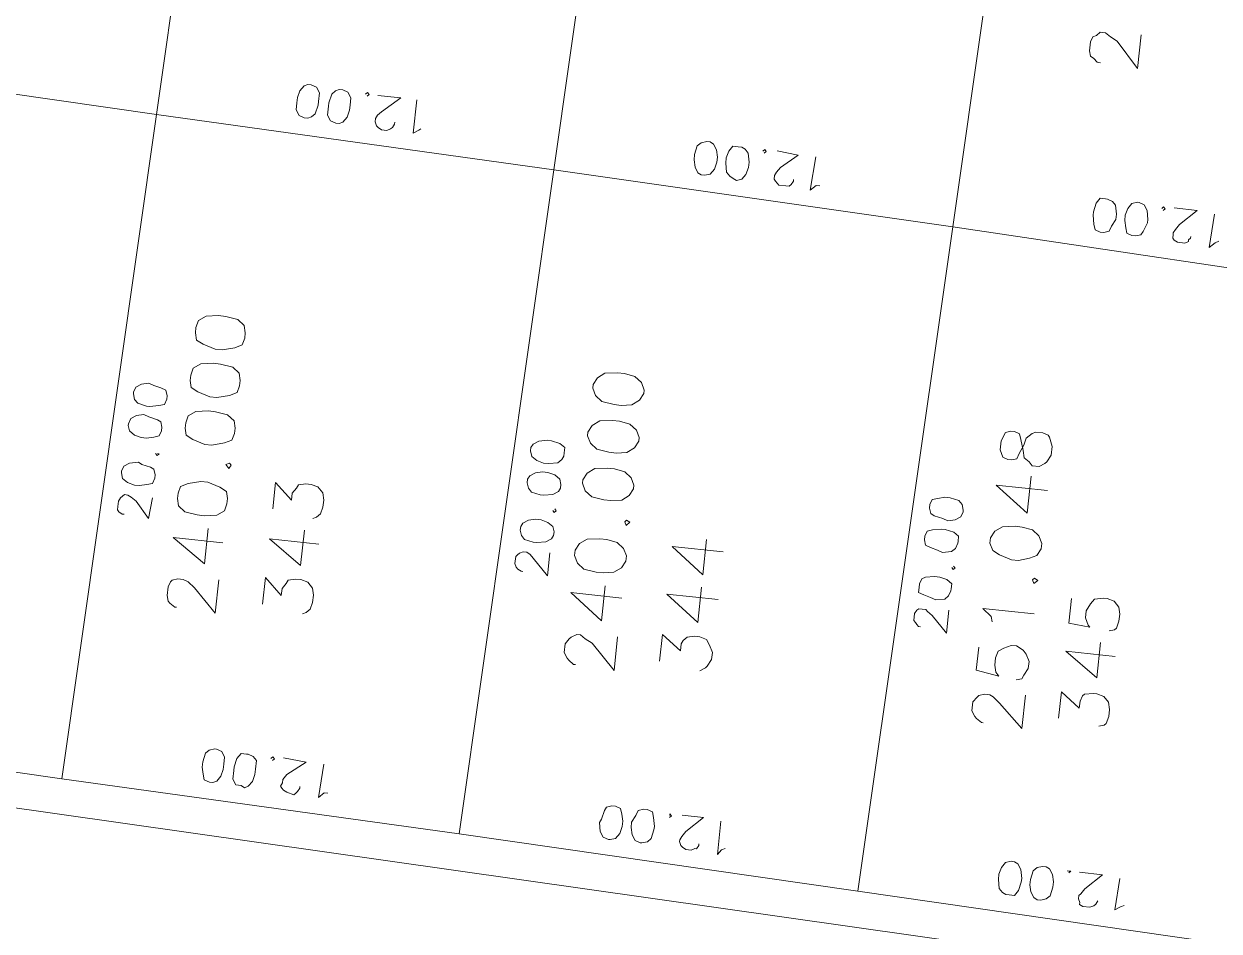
# Model space of a CAD drawing. Header units: metres. Extents: x -977055 to 805873, y -1033982 to 242021.
# Drawn here: x 2740.82 to 2776.64, y 879.1 to 906.28 of the extents above; entities that cross this region are included whole.
import ezdxf

# ---------------------------------------------------------------- set-up
doc = ezdxf.new("R2010")
doc.units = ezdxf.units.M
for name, color, linetype in [('PDF_acera', 7, 'Continuous'), ('PDF_areas por lote', 7, 'Continuous'), ('PDF_COTAS', 7, 'Continuous'), ('PDF_LOTES', 7, 'Continuous'), ('PDF_No. lotes', 7, 'Continuous')]:
    doc.layers.add(name, color=color, linetype=linetype)

# ---------------------------------------------------------------- blocks, each defined once
blk = doc.blocks.new('CALLE')
at = {"layer": 'PDF_acera', "lineweight": 9}
blk.add_lwpolyline([(-111.724704, -292.584096), (-109.184544, -217.903392), (-107.787456, -216.633312), (-76.755168, -217.691712), (-75.442752, -219.046464), (-77.89824, -291.102336), (-78.787296, -291.06)], dxfattribs=at)
at = {"layer": 'PDF_areas por lote', "lineweight": 9}
for points in [[(-105.543648, -266.251104), (-105.543648, -266.208768), (-105.458976, -266.08176), (-105.41664, -266.039424), (-105.289632, -265.997088), (-105.077952, -265.997088), (-104.950944, -266.039424), (-104.908608, -266.08176), (-104.866272, -266.208768), (-104.866272, -266.335776), (-104.908608, -266.462784), (-105.035616, -266.632128), (-105.585984, -267.182496), (-104.7816, -267.182496)], [(-103.892544, -267.182496), (-103.892544, -265.997088), (-104.442912, -266.801472), (-103.596192, -266.801472)], [(-105.882336, -275.861376), (-105.882336, -275.81904), (-105.797664, -275.692032), (-105.755328, -275.649696), (-105.62832, -275.565024), (-105.41664, -275.565024), (-105.289632, -275.649696), (-105.247296, -275.692032), (-105.162624, -275.81904), (-105.162624, -275.903712), (-105.247296, -276.03072), (-105.331968, -276.200064), (-105.924672, -276.792768), (-105.120288, -276.792768)], [(-104.188896, -276.792768), (-104.188896, -275.565024), (-104.7816, -276.369408), (-103.93488, -276.369408)], [(-106.221024, -285.683328), (-106.221024, -285.640992), (-106.136352, -285.513984), (-106.094016, -285.471648), (-105.967008, -285.386976), (-105.755328, -285.386976), (-105.62832, -285.471648), (-105.585984, -285.513984), (-105.543648, -285.640992), (-105.543648, -285.768), (-105.585984, -285.852672), (-105.712992, -286.022016), (-106.26336, -286.61472), (-105.458976, -286.61472)], [(-104.442912, -285.386976), (-104.99328, -285.386976), (-105.077952, -285.937344), (-104.99328, -285.852672), (-104.823936, -285.810336), (-104.654592, -285.810336), (-104.485248, -285.852672), (-104.400576, -285.97968), (-104.315904, -286.149024), (-104.315904, -286.276032), (-104.400576, -286.445376), (-104.485248, -286.530048), (-104.654592, -286.61472), (-104.823936, -286.61472), (-104.99328, -286.530048), (-105.077952, -286.487712), (-105.120288, -286.360704)], [(-103.807872, -285.640992), (-103.680864, -285.598656), (-103.51152, -285.386976), (-103.51152, -286.61472)], [(-100.548, -286.61472), (-100.548, -285.386976), (-101.140704, -286.19136), (-100.251648, -286.19136)], [(-90.260352, -286.784064), (-90.260352, -286.699392), (-90.17568, -286.61472), (-90.133344, -286.530048), (-90.006336, -286.487712), (-89.794656, -286.487712), (-89.667648, -286.530048), (-89.625312, -286.61472), (-89.54064, -286.699392), (-89.54064, -286.8264), (-89.625312, -286.953408), (-89.709984, -287.122752), (-90.302688, -287.67312), (-89.498304, -287.67312)]]:
    blk.add_lwpolyline(points, dxfattribs=at)
for points in [[(-102.961152, -265.997088), (-103.130496, -266.039424), (-103.257504, -266.208768), (-103.29984, -266.50512), (-103.29984, -266.674464), (-103.257504, -266.970816), (-103.130496, -267.14016), (-102.961152, -267.182496), (-102.834144, -267.182496), (-102.6648, -267.14016), (-102.580128, -266.970816), (-102.495456, -266.674464), (-102.495456, -266.50512), (-102.580128, -266.208768), (-102.6648, -266.039424), (-102.834144, -265.997088)], [(-101.267712, -265.997088), (-101.437056, -266.039424), (-101.521728, -266.208768), (-101.6064, -266.50512), (-101.6064, -266.674464), (-101.521728, -266.970816), (-101.437056, -267.14016), (-101.267712, -267.182496), (-101.140704, -267.182496), (-100.97136, -267.14016), (-100.844352, -266.970816), (-100.802016, -266.674464), (-100.802016, -266.50512), (-100.844352, -266.208768), (-100.97136, -266.039424), (-101.140704, -265.997088)], [(-100.12464, -265.997088), (-100.293984, -266.039424), (-100.378656, -266.208768), (-100.463328, -266.50512), (-100.463328, -266.674464), (-100.378656, -266.970816), (-100.293984, -267.14016), (-100.12464, -267.182496), (-99.997632, -267.182496), (-99.828288, -267.14016), (-99.70128, -266.970816), (-99.658944, -266.674464), (-99.658944, -266.50512), (-99.70128, -266.208768), (-99.828288, -266.039424), (-99.997632, -265.997088)], [(-98.981568, -265.997088), (-99.150912, -266.039424), (-99.235584, -266.208768), (-99.320256, -266.50512), (-99.320256, -266.674464), (-99.235584, -266.970816), (-99.150912, -267.14016), (-98.981568, -267.182496), (-98.85456, -267.182496), (-98.685216, -267.14016), (-98.558208, -266.970816), (-98.515872, -266.674464), (-98.515872, -266.50512), (-98.558208, -266.208768), (-98.685216, -266.039424), (-98.85456, -265.997088)], [(-102.02976, -267.055488), (-102.114432, -267.14016), (-102.02976, -267.182496), (-101.987424, -267.14016)], [(-103.29984, -275.565024), (-103.469184, -275.649696), (-103.596192, -275.81904), (-103.638528, -276.115392), (-103.638528, -276.284736), (-103.596192, -276.538752), (-103.469184, -276.708096), (-103.29984, -276.792768), (-103.172832, -276.792768), (-103.003488, -276.708096), (-102.87648, -276.538752), (-102.834144, -276.284736), (-102.834144, -276.115392), (-102.87648, -275.81904), (-103.003488, -275.649696), (-103.172832, -275.565024)], [(-101.564064, -275.565024), (-101.733408, -275.649696), (-101.860416, -275.81904), (-101.902752, -276.115392), (-101.902752, -276.284736), (-101.860416, -276.538752), (-101.733408, -276.708096), (-101.564064, -276.792768), (-101.479392, -276.792768), (-101.310048, -276.708096), (-101.18304, -276.538752), (-101.140704, -276.284736), (-101.140704, -276.115392), (-101.18304, -275.81904), (-101.310048, -275.649696), (-101.479392, -275.565024)], [(-100.420992, -275.565024), (-100.590336, -275.649696), (-100.717344, -275.81904), (-100.75968, -276.115392), (-100.75968, -276.284736), (-100.717344, -276.538752), (-100.590336, -276.708096), (-100.420992, -276.792768), (-100.33632, -276.792768), (-100.166976, -276.708096), (-100.039968, -276.538752), (-99.997632, -276.284736), (-99.997632, -276.115392), (-100.039968, -275.81904), (-100.166976, -275.649696), (-100.33632, -275.565024)], [(-99.27792, -275.565024), (-99.447264, -275.649696), (-99.574272, -275.81904), (-99.616608, -276.115392), (-99.616608, -276.284736), (-99.574272, -276.538752), (-99.447264, -276.708096), (-99.27792, -276.792768), (-99.193248, -276.792768), (-99.023904, -276.708096), (-98.896896, -276.538752), (-98.85456, -276.284736), (-98.85456, -276.115392), (-98.896896, -275.81904), (-99.023904, -275.649696), (-99.193248, -275.565024)], [(-102.368448, -276.66576), (-102.45312, -276.708096), (-102.368448, -276.792768), (-102.326112, -276.708096)], [(-101.945088, -285.386976), (-102.114432, -285.471648), (-102.199104, -285.640992), (-102.283776, -285.937344), (-102.283776, -286.106688), (-102.199104, -286.360704), (-102.114432, -286.530048), (-101.945088, -286.61472), (-101.81808, -286.61472), (-101.648736, -286.530048), (-101.521728, -286.360704), (-101.479392, -286.106688), (-101.479392, -285.937344), (-101.521728, -285.640992), (-101.648736, -285.471648), (-101.81808, -285.386976)], [(-99.70128, -285.386976), (-99.870624, -285.471648), (-99.91296, -285.598656), (-99.91296, -285.683328), (-99.870624, -285.810336), (-99.743616, -285.852672), (-99.531936, -285.937344), (-99.362592, -285.97968), (-99.235584, -286.106688), (-99.193248, -286.19136), (-99.193248, -286.360704), (-99.235584, -286.487712), (-99.27792, -286.530048), (-99.4896, -286.61472), (-99.70128, -286.61472), (-99.870624, -286.530048), (-99.91296, -286.487712), (-99.997632, -286.360704), (-99.997632, -286.19136), (-99.91296, -286.106688), (-99.828288, -285.97968), (-99.658944, -285.937344), (-99.404928, -285.852672), (-99.27792, -285.810336), (-99.235584, -285.683328), (-99.235584, -285.598656), (-99.27792, -285.471648), (-99.4896, -285.386976)], [(-102.707136, -286.487712), (-102.791808, -286.530048), (-102.707136, -286.61472), (-102.6648, -286.530048)]]:
    blk.add_lwpolyline(points, close=True, dxfattribs=at)
at = {"layer": 'PDF_COTAS', "lineweight": 9}
for points in [[(-103.003488, -265.404384), (-103.51152, -265.362048), (-103.130496, -265.02336), (-103.045824, -264.896352), (-103.003488, -264.81168), (-103.003488, -264.727008), (-103.045824, -264.684672), (-103.08816, -264.642336), (-103.172832, -264.6), (-103.29984, -264.6), (-103.384512, -264.6), (-103.426848, -264.642336), (-103.469184, -264.727008), (-103.469184, -264.769344), (-103.469184, -264.727008), (-103.426848, -264.642336), (-103.384512, -264.6), (-103.29984, -264.6), (-103.172832, -264.6), (-103.08816, -264.642336), (-103.045824, -264.684672), (-103.003488, -264.727008), (-103.003488, -264.81168), (-103.045824, -264.896352), (-103.130496, -265.02336), (-103.51152, -265.362048)], [(-102.495456, -264.6), (-102.622464, -264.642336), (-102.707136, -264.769344), (-102.749472, -264.938688), (-102.749472, -265.065696), (-102.707136, -265.23504), (-102.6648, -265.362048), (-102.537792, -265.404384), (-102.45312, -265.404384), (-102.326112, -265.362048), (-102.283776, -265.277376), (-102.24144, -265.065696), (-102.199104, -264.981024), (-102.24144, -264.769344), (-102.326112, -264.642336), (-102.45312, -264.6)], [(-102.495456, -264.6), (-102.622464, -264.642336), (-102.707136, -264.769344), (-102.749472, -264.938688), (-102.749472, -265.065696), (-102.707136, -265.23504), (-102.6648, -265.362048), (-102.537792, -265.404384), (-102.45312, -265.404384), (-102.326112, -265.362048), (-102.283776, -265.277376), (-102.24144, -265.065696), (-102.199104, -264.981024), (-102.24144, -264.769344), (-102.326112, -264.642336), (-102.45312, -264.6)], [(-101.352384, -264.642336), (-101.479392, -264.684672), (-101.564064, -264.81168), (-101.6064, -264.981024), (-101.6064, -265.108032), (-101.564064, -265.277376), (-101.521728, -265.404384), (-101.39472, -265.44672), (-101.310048, -265.44672), (-101.18304, -265.404384), (-101.140704, -265.319712), (-101.098368, -265.108032), (-101.056032, -264.981024), (-101.098368, -264.81168), (-101.18304, -264.684672), (-101.310048, -264.642336)], [(-101.352384, -264.642336), (-101.479392, -264.684672), (-101.564064, -264.81168), (-101.6064, -264.981024), (-101.6064, -265.108032), (-101.564064, -265.277376), (-101.521728, -265.404384), (-101.39472, -265.44672), (-101.310048, -265.44672), (-101.18304, -265.404384), (-101.140704, -265.319712), (-101.098368, -265.108032), (-101.056032, -264.981024), (-101.098368, -264.81168), (-101.18304, -264.684672), (-101.310048, -264.642336)], [(-100.590336, -264.684672), (-100.717344, -264.727008), (-100.802016, -264.81168), (-100.844352, -265.02336), (-100.844352, -265.108032), (-100.802016, -265.319712), (-100.75968, -265.44672), (-100.632672, -265.489056), (-100.548, -265.489056), (-100.420992, -265.44672), (-100.378656, -265.319712), (-100.33632, -265.150368), (-100.293984, -265.02336), (-100.33632, -264.854016), (-100.420992, -264.727008), (-100.548, -264.684672)], [(-100.590336, -264.684672), (-100.717344, -264.727008), (-100.802016, -264.81168), (-100.844352, -265.02336), (-100.844352, -265.108032), (-100.802016, -265.319712), (-100.75968, -265.44672), (-100.632672, -265.489056), (-100.548, -265.489056), (-100.420992, -265.44672), (-100.378656, -265.319712), (-100.33632, -265.150368), (-100.293984, -265.02336), (-100.33632, -264.854016), (-100.420992, -264.727008), (-100.548, -264.684672)], [(-101.945088, -265.404384), (-101.945088, -265.44672), (-101.987424, -265.404384), (-101.945088, -265.362048), (-101.987424, -265.404384), (-101.945088, -265.44672)], [(-109.607904, -267.56352), (-109.565568, -267.648192), (-109.43856, -267.732864), (-109.269216, -267.7752), (-109.142208, -267.7752), (-108.972864, -267.7752), (-108.845856, -267.690528), (-108.80352, -267.56352), (-108.80352, -267.521184), (-108.845856, -267.394176), (-108.930528, -267.309504), (-109.142208, -267.267168), (-109.269216, -267.267168), (-109.43856, -267.309504), (-109.565568, -267.35184), (-109.607904, -267.478848)], [(-109.65024, -268.325568), (-109.607904, -268.41024), (-109.480896, -268.494912), (-109.311552, -268.537248), (-109.184544, -268.537248), (-108.972864, -268.537248), (-108.888192, -268.452576), (-108.845856, -268.325568), (-108.845856, -268.283232), (-108.845856, -268.156224), (-108.972864, -268.071552), (-109.184544, -268.029216), (-109.269216, -268.029216), (-109.480896, -268.029216), (-109.607904, -268.113888), (-109.607904, -268.240896)], [(-93.604896, -268.113888), (-93.56256, -268.19856), (-93.477888, -268.283232), (-93.266208, -268.325568), (-93.181536, -268.325568), (-92.969856, -268.325568), (-92.842848, -268.240896), (-92.800512, -268.113888), (-92.800512, -268.029216), (-92.842848, -267.944544), (-92.969856, -267.859872), (-93.1392, -267.817536), (-93.266208, -267.817536), (-93.435552, -267.817536), (-93.56256, -267.902208), (-93.604896, -268.029216)], [(-93.604896, -268.113888), (-93.56256, -268.19856), (-93.477888, -268.283232), (-93.266208, -268.325568), (-93.181536, -268.325568), (-92.969856, -268.325568), (-92.842848, -268.240896), (-92.800512, -268.113888), (-92.800512, -268.029216), (-92.842848, -267.944544), (-92.969856, -267.859872), (-93.1392, -267.817536), (-93.266208, -267.817536), (-93.435552, -267.817536), (-93.56256, -267.902208), (-93.604896, -268.029216)], [(-93.647232, -268.875936), (-93.604896, -268.960608), (-93.477888, -269.04528), (-93.308544, -269.087616), (-93.181536, -269.087616), (-93.012192, -269.087616), (-92.885184, -269.002944), (-92.842848, -268.875936), (-92.842848, -268.791264), (-92.885184, -268.706592), (-92.969856, -268.62192), (-93.181536, -268.579584), (-93.266208, -268.579584), (-93.477888, -268.579584), (-93.604896, -268.664256), (-93.647232, -268.791264)], [(-93.647232, -268.875936), (-93.604896, -268.960608), (-93.477888, -269.04528), (-93.308544, -269.087616), (-93.181536, -269.087616), (-93.012192, -269.087616), (-92.885184, -269.002944), (-92.842848, -268.875936), (-92.842848, -268.791264), (-92.885184, -268.706592), (-92.969856, -268.62192), (-93.181536, -268.579584), (-93.266208, -268.579584), (-93.477888, -268.579584), (-93.604896, -268.664256), (-93.647232, -268.791264)], [(-92.885184, -269.426304), (-92.842848, -269.46864), (-92.885184, -269.510976), (-92.92752, -269.46864), (-92.885184, -269.510976), (-92.842848, -269.46864)], [(-92.885184, -269.722656), (-92.885184, -270.273024), (-93.266208, -269.849664), (-93.35088, -269.764992), (-93.435552, -269.722656), (-93.520224, -269.722656), (-93.604896, -269.764992), (-93.647232, -269.807328), (-93.689568, -269.892), (-93.689568, -270.019008), (-93.647232, -270.10368), (-93.604896, -270.146016), (-93.520224, -270.188352), (-93.477888, -270.188352), (-93.520224, -270.188352), (-93.604896, -270.146016), (-93.647232, -270.10368), (-93.689568, -270.019008), (-93.689568, -269.892), (-93.647232, -269.807328), (-93.604896, -269.764992), (-93.520224, -269.722656), (-93.435552, -269.722656), (-93.35088, -269.764992), (-93.266208, -269.849664), (-92.885184, -270.273024)], [(-92.885184, -270.654048), (-93.689568, -270.654048), (-93.604896, -270.781056), (-93.56256, -270.823392), (-93.604896, -270.781056), (-93.689568, -270.654048)], [(-103.29984, -274.97232), (-103.850208, -274.97232), (-103.469184, -274.591296), (-103.384512, -274.506624), (-103.342176, -274.421952), (-103.342176, -274.33728), (-103.384512, -274.252608), (-103.426848, -274.210272), (-103.469184, -274.167936), (-103.638528, -274.167936), (-103.7232, -274.210272), (-103.765536, -274.252608), (-103.807872, -274.33728), (-103.807872, -274.379616), (-103.807872, -274.33728), (-103.765536, -274.252608), (-103.7232, -274.210272), (-103.638528, -274.167936), (-103.469184, -274.167936), (-103.426848, -274.210272), (-103.384512, -274.252608), (-103.342176, -274.33728), (-103.342176, -274.421952), (-103.384512, -274.506624), (-103.469184, -274.591296), (-103.850208, -274.97232)], [(-102.834144, -274.210272), (-102.961152, -274.252608), (-103.045824, -274.33728), (-103.08816, -274.54896), (-103.08816, -274.633632), (-103.045824, -274.845312), (-102.961152, -274.97232), (-102.87648, -275.014656), (-102.791808, -275.014656), (-102.6648, -274.97232), (-102.580128, -274.845312), (-102.537792, -274.675968), (-102.537792, -274.54896), (-102.580128, -274.379616), (-102.6648, -274.252608), (-102.749472, -274.210272)], [(-102.834144, -274.210272), (-102.961152, -274.252608), (-103.045824, -274.33728), (-103.08816, -274.54896), (-103.08816, -274.633632), (-103.045824, -274.845312), (-102.961152, -274.97232), (-102.87648, -275.014656), (-102.791808, -275.014656), (-102.6648, -274.97232), (-102.580128, -274.845312), (-102.537792, -274.675968), (-102.537792, -274.54896), (-102.580128, -274.379616), (-102.6648, -274.252608), (-102.749472, -274.210272)], [(-101.691072, -274.252608), (-101.81808, -274.294944), (-101.902752, -274.379616), (-101.945088, -274.591296), (-101.945088, -274.675968), (-101.902752, -274.887648), (-101.81808, -275.014656), (-101.733408, -275.056992), (-101.648736, -275.056992), (-101.521728, -275.014656), (-101.437056, -274.887648), (-101.39472, -274.718304), (-101.39472, -274.591296), (-101.437056, -274.421952), (-101.521728, -274.294944), (-101.6064, -274.252608)], [(-101.691072, -274.252608), (-101.81808, -274.294944), (-101.902752, -274.379616), (-101.945088, -274.591296), (-101.945088, -274.675968), (-101.902752, -274.887648), (-101.81808, -275.014656), (-101.733408, -275.056992), (-101.648736, -275.056992), (-101.521728, -275.014656), (-101.437056, -274.887648), (-101.39472, -274.718304), (-101.39472, -274.591296), (-101.437056, -274.421952), (-101.521728, -274.294944), (-101.6064, -274.252608)], [(-100.929024, -274.252608), (-101.056032, -274.294944), (-101.140704, -274.421952), (-101.18304, -274.591296), (-101.18304, -274.718304), (-101.140704, -274.929984), (-101.056032, -275.014656), (-100.97136, -275.056992), (-100.886688, -275.056992), (-100.75968, -275.056992), (-100.675008, -274.929984), (-100.632672, -274.718304), (-100.632672, -274.633632), (-100.675008, -274.421952), (-100.75968, -274.294944), (-100.844352, -274.252608)], [(-100.929024, -274.252608), (-101.056032, -274.294944), (-101.140704, -274.421952), (-101.18304, -274.591296), (-101.18304, -274.718304), (-101.140704, -274.929984), (-101.056032, -275.014656), (-100.97136, -275.056992), (-100.886688, -275.056992), (-100.75968, -275.056992), (-100.675008, -274.929984), (-100.632672, -274.718304), (-100.632672, -274.633632), (-100.675008, -274.421952), (-100.75968, -274.294944), (-100.844352, -274.252608)], [(-102.24144, -274.97232), (-102.283776, -275.014656), (-102.326112, -274.97232), (-102.283776, -274.929984), (-102.326112, -274.97232), (-102.283776, -275.014656)], [(-109.946592, -277.131456), (-109.904256, -277.258464), (-109.777248, -277.343136), (-109.607904, -277.385472), (-109.480896, -277.385472), (-109.311552, -277.343136), (-109.184544, -277.3008), (-109.142208, -277.173792), (-109.142208, -277.08912), (-109.184544, -276.962112), (-109.269216, -276.919776), (-109.480896, -276.87744), (-109.565568, -276.835104), (-109.777248, -276.87744), (-109.904256, -276.962112), (-109.946592, -277.08912)], [(-93.943584, -277.681824), (-93.901248, -277.808832), (-93.77424, -277.893504), (-93.604896, -277.93584), (-93.477888, -277.93584), (-93.308544, -277.893504), (-93.181536, -277.808832), (-93.1392, -277.72416), (-93.1392, -277.639488), (-93.181536, -277.51248), (-93.266208, -277.427808), (-93.477888, -277.385472), (-93.604896, -277.385472), (-93.77424, -277.427808), (-93.901248, -277.51248), (-93.943584, -277.597152)], [(-93.943584, -277.681824), (-93.901248, -277.808832), (-93.77424, -277.893504), (-93.604896, -277.93584), (-93.477888, -277.93584), (-93.308544, -277.893504), (-93.181536, -277.808832), (-93.1392, -277.72416), (-93.1392, -277.639488), (-93.181536, -277.51248), (-93.266208, -277.427808), (-93.477888, -277.385472), (-93.604896, -277.385472), (-93.77424, -277.427808), (-93.901248, -277.51248), (-93.943584, -277.597152)], [(-109.946592, -277.893504), (-109.904256, -278.020512), (-109.819584, -278.105184), (-109.607904, -278.14752), (-109.523232, -278.14752), (-109.311552, -278.105184), (-109.184544, -278.062848), (-109.142208, -277.93584), (-109.142208, -277.851168), (-109.184544, -277.72416), (-109.311552, -277.681824), (-109.480896, -277.597152), (-109.607904, -277.597152), (-109.777248, -277.639488), (-109.904256, -277.72416), (-109.946592, -277.851168)], [(-93.98592, -278.443872), (-93.943584, -278.57088), (-93.816576, -278.655552), (-93.647232, -278.697888), (-93.520224, -278.697888), (-93.308544, -278.655552), (-93.223872, -278.57088), (-93.181536, -278.486208), (-93.181536, -278.401536), (-93.181536, -278.274528), (-93.308544, -278.189856), (-93.477888, -278.14752), (-93.604896, -278.14752), (-93.816576, -278.189856), (-93.901248, -278.274528), (-93.943584, -278.3592)], [(-93.98592, -278.443872), (-93.943584, -278.57088), (-93.816576, -278.655552), (-93.647232, -278.697888), (-93.520224, -278.697888), (-93.308544, -278.655552), (-93.223872, -278.57088), (-93.181536, -278.486208), (-93.181536, -278.401536), (-93.181536, -278.274528), (-93.308544, -278.189856), (-93.477888, -278.14752), (-93.604896, -278.14752), (-93.816576, -278.189856), (-93.901248, -278.274528), (-93.943584, -278.3592)], [(-93.223872, -278.99424), (-93.181536, -279.036576), (-93.223872, -279.078912), (-93.266208, -279.036576), (-93.223872, -279.078912), (-93.181536, -279.036576)], [(-93.181536, -279.332928), (-93.223872, -279.84096), (-93.56256, -279.459936), (-93.689568, -279.375264), (-93.77424, -279.332928), (-93.858912, -279.332928), (-93.901248, -279.375264), (-93.943584, -279.4176), (-93.98592, -279.459936), (-93.98592, -279.62928), (-93.98592, -279.713952), (-93.943584, -279.756288), (-93.858912, -279.798624), (-93.816576, -279.798624), (-93.858912, -279.798624), (-93.943584, -279.756288), (-93.98592, -279.713952), (-93.98592, -279.62928), (-93.98592, -279.459936), (-93.943584, -279.4176), (-93.901248, -279.375264), (-93.858912, -279.332928), (-93.77424, -279.332928), (-93.689568, -279.375264), (-93.56256, -279.459936), (-93.223872, -279.84096)], [(-93.223872, -280.26432), (-94.028256, -280.221984), (-93.901248, -280.348992), (-93.901248, -280.433664), (-93.901248, -280.348992), (-94.028256, -280.221984)], [(-103.638528, -284.582592), (-104.188896, -284.582592), (-103.807872, -284.201568), (-103.7232, -284.07456), (-103.680864, -284.032224), (-103.680864, -283.947552), (-103.680864, -283.86288), (-103.7232, -283.820544), (-103.807872, -283.778208), (-103.977216, -283.778208), (-104.019552, -283.820544), (-104.061888, -283.86288), (-104.104224, -283.905216), (-104.104224, -283.947552), (-104.104224, -283.905216), (-104.061888, -283.86288), (-104.019552, -283.820544), (-103.977216, -283.778208), (-103.807872, -283.778208), (-103.7232, -283.820544), (-103.680864, -283.86288), (-103.680864, -283.947552), (-103.680864, -284.032224), (-103.7232, -284.07456), (-103.807872, -284.201568), (-104.188896, -284.582592)], [(-103.172832, -283.820544), (-103.29984, -283.820544), (-103.342176, -283.947552), (-103.384512, -284.116896), (-103.426848, -284.243904), (-103.384512, -284.455584), (-103.29984, -284.540256), (-103.172832, -284.582592), (-103.130496, -284.582592), (-103.003488, -284.582592), (-102.918816, -284.455584), (-102.87648, -284.28624), (-102.87648, -284.159232), (-102.918816, -283.947552), (-102.961152, -283.86288), (-103.08816, -283.820544)], [(-103.172832, -283.820544), (-103.29984, -283.820544), (-103.342176, -283.947552), (-103.384512, -284.116896), (-103.426848, -284.243904), (-103.384512, -284.455584), (-103.29984, -284.540256), (-103.172832, -284.582592), (-103.130496, -284.582592), (-103.003488, -284.582592), (-102.918816, -284.455584), (-102.87648, -284.28624), (-102.87648, -284.159232), (-102.918816, -283.947552), (-102.961152, -283.86288), (-103.08816, -283.820544)], [(-102.02976, -283.820544), (-102.156768, -283.86288), (-102.199104, -283.989888), (-102.24144, -284.159232), (-102.283776, -284.28624), (-102.24144, -284.49792), (-102.156768, -284.582592), (-102.02976, -284.624928), (-101.987424, -284.624928), (-101.860416, -284.624928), (-101.775744, -284.49792), (-101.733408, -284.28624), (-101.733408, -284.201568), (-101.775744, -283.989888), (-101.81808, -283.86288), (-101.945088, -283.820544)], [(-102.02976, -283.820544), (-102.156768, -283.86288), (-102.199104, -283.989888), (-102.24144, -284.159232), (-102.283776, -284.28624), (-102.24144, -284.49792), (-102.156768, -284.582592), (-102.02976, -284.624928), (-101.987424, -284.624928), (-101.860416, -284.624928), (-101.775744, -284.49792), (-101.733408, -284.28624), (-101.733408, -284.201568), (-101.775744, -283.989888), (-101.81808, -283.86288), (-101.945088, -283.820544)], [(-101.267712, -283.86288), (-101.39472, -283.905216), (-101.437056, -283.989888), (-101.479392, -284.201568), (-101.521728, -284.328576), (-101.479392, -284.49792), (-101.39472, -284.624928), (-101.267712, -284.667264), (-101.225376, -284.667264), (-101.098368, -284.624928), (-101.013696, -284.540256), (-100.97136, -284.328576), (-100.97136, -284.201568), (-101.013696, -284.032224), (-101.056032, -283.905216), (-101.18304, -283.86288)], [(-101.267712, -283.86288), (-101.39472, -283.905216), (-101.437056, -283.989888), (-101.479392, -284.201568), (-101.521728, -284.328576), (-101.479392, -284.49792), (-101.39472, -284.624928), (-101.267712, -284.667264), (-101.225376, -284.667264), (-101.098368, -284.624928), (-101.013696, -284.540256), (-100.97136, -284.328576), (-100.97136, -284.201568), (-101.013696, -284.032224), (-101.056032, -283.905216), (-101.18304, -283.86288)], [(-102.580128, -284.582592), (-102.622464, -284.624928), (-102.6648, -284.582592), (-102.622464, -284.540256), (-102.6648, -284.582592), (-102.622464, -284.624928)], [(-110.242944, -286.741728), (-110.242944, -286.868736), (-110.115936, -286.953408), (-109.904256, -286.995744), (-109.819584, -286.995744), (-109.607904, -286.953408), (-109.480896, -286.868736), (-109.43856, -286.784064), (-109.43856, -286.699392), (-109.480896, -286.572384), (-109.607904, -286.487712), (-109.777248, -286.445376), (-109.904256, -286.445376), (-110.115936, -286.487712), (-110.200608, -286.572384), (-110.242944, -286.657056)], [(-94.282272, -287.292096), (-94.239936, -287.419104), (-94.112928, -287.46144), (-93.943584, -287.546112), (-93.816576, -287.546112), (-93.604896, -287.503776), (-93.520224, -287.419104), (-93.477888, -287.292096), (-93.477888, -287.24976), (-93.477888, -287.122752), (-93.604896, -287.03808), (-93.816576, -286.995744), (-93.901248, -286.995744), (-94.112928, -287.03808), (-94.239936, -287.080416), (-94.282272, -287.207424)], [(-94.282272, -287.292096), (-94.239936, -287.419104), (-94.112928, -287.46144), (-93.943584, -287.546112), (-93.816576, -287.546112), (-93.604896, -287.503776), (-93.520224, -287.419104), (-93.477888, -287.292096), (-93.477888, -287.24976), (-93.477888, -287.122752), (-93.604896, -287.03808), (-93.816576, -286.995744), (-93.901248, -286.995744), (-94.112928, -287.03808), (-94.239936, -287.080416), (-94.282272, -287.207424)], [(-110.28528, -287.503776), (-110.242944, -287.630784), (-110.158272, -287.715456), (-109.946592, -287.757792), (-109.819584, -287.757792), (-109.65024, -287.715456), (-109.523232, -287.630784), (-109.480896, -287.546112), (-109.480896, -287.46144), (-109.523232, -287.334432), (-109.607904, -287.24976), (-109.819584, -287.207424), (-109.946592, -287.207424), (-110.115936, -287.24976), (-110.242944, -287.334432), (-110.28528, -287.419104)], [(-94.282272, -288.054144), (-94.239936, -288.181152), (-94.155264, -288.223488), (-93.943584, -288.30816), (-93.858912, -288.30816), (-93.647232, -288.265824), (-93.520224, -288.181152), (-93.477888, -288.054144), (-93.477888, -288.011808), (-93.520224, -287.8848), (-93.647232, -287.800128), (-93.816576, -287.757792), (-93.943584, -287.757792), (-94.112928, -287.800128), (-94.239936, -287.842464), (-94.282272, -287.969472)], [(-94.282272, -288.054144), (-94.239936, -288.181152), (-94.155264, -288.223488), (-93.943584, -288.30816), (-93.858912, -288.30816), (-93.647232, -288.265824), (-93.520224, -288.181152), (-93.477888, -288.054144), (-93.477888, -288.011808), (-93.520224, -287.8848), (-93.647232, -287.800128), (-93.816576, -287.757792), (-93.943584, -287.757792), (-94.112928, -287.800128), (-94.239936, -287.842464), (-94.282272, -287.969472)], [(-93.56256, -288.604512), (-93.520224, -288.646848), (-93.56256, -288.689184), (-93.604896, -288.646848), (-93.56256, -288.689184), (-93.520224, -288.646848)], [(-93.520224, -288.900864), (-93.520224, -289.451232), (-93.901248, -289.070208), (-94.028256, -288.985536), (-94.112928, -288.9432), (-94.155264, -288.9432), (-94.239936, -288.9432), (-94.282272, -288.985536), (-94.324608, -289.070208), (-94.324608, -289.239552), (-94.282272, -289.324224), (-94.239936, -289.324224), (-94.1976, -289.36656), (-94.155264, -289.36656), (-94.1976, -289.36656), (-94.239936, -289.324224), (-94.282272, -289.324224), (-94.324608, -289.239552), (-94.324608, -289.070208), (-94.282272, -288.985536), (-94.239936, -288.9432), (-94.155264, -288.9432), (-94.112928, -288.9432), (-94.028256, -288.985536), (-93.901248, -289.070208), (-93.520224, -289.451232)], [(-93.56256, -289.874592), (-94.366944, -289.832256), (-94.239936, -289.959264), (-94.1976, -290.043936), (-94.239936, -289.959264), (-94.366944, -289.832256)]]:
    blk.add_lwpolyline(points, close=True, dxfattribs=at)
for points in [[(-108.930528, -268.918272), (-108.888192, -268.960608), (-108.845856, -268.918272), (-108.888192, -268.875936)], [(-109.480896, -269.637984), (-109.523232, -269.637984), (-109.607904, -269.595648), (-109.65024, -269.553312), (-109.692576, -269.510976), (-109.65024, -269.341632), (-109.607904, -269.25696), (-109.565568, -269.214624), (-109.523232, -269.172288), (-109.43856, -269.214624), (-109.353888, -269.214624), (-109.22688, -269.299296), (-108.888192, -269.722656), (-108.845856, -269.172288)], [(-109.565568, -270.31536), (-109.565568, -270.230688), (-109.692576, -270.10368), (-108.888192, -270.146016)], [(-109.269216, -278.486208), (-109.22688, -278.528544), (-109.184544, -278.486208), (-109.22688, -278.486208)], [(-109.819584, -279.248256), (-109.86192, -279.248256), (-109.946592, -279.20592), (-109.946592, -279.163584), (-109.988928, -279.078912), (-109.988928, -278.951904), (-109.946592, -278.867232), (-109.904256, -278.824896), (-109.819584, -278.78256), (-109.777248, -278.78256), (-109.692576, -278.824896), (-109.565568, -278.909568), (-109.184544, -279.290592), (-109.184544, -278.78256)], [(-109.86192, -279.883296), (-109.904256, -279.798624), (-110.031264, -279.713952), (-109.22688, -279.713952)], [(-109.565568, -288.09648), (-109.523232, -288.138816), (-109.523232, -288.09648), (-109.523232, -288.054144)], [(-110.158272, -288.858528), (-110.242944, -288.816192), (-110.28528, -288.773856), (-110.327616, -288.689184), (-110.327616, -288.51984), (-110.28528, -288.435168), (-110.242944, -288.435168), (-110.158272, -288.392832), (-110.0736, -288.392832), (-110.031264, -288.435168), (-109.904256, -288.51984), (-109.523232, -288.900864), (-109.523232, -288.350496)], [(-110.200608, -289.493568), (-110.242944, -289.408896), (-110.327616, -289.281888), (-109.565568, -289.324224)]]:
    blk.add_lwpolyline(points, dxfattribs=at)
at = {"layer": 'PDF_LOTES', "lineweight": 20}
for points in [[(-109.565568, -254.354688), (-109.904256, -263.96496), (-93.901248, -264.515328), (-93.56256, -254.905056)], [(-93.56256, -254.905056), (-93.901248, -264.515328), (-77.89824, -265.065696), (-77.559552, -255.455424)], [(-109.904256, -263.96496), (-110.200608, -273.532896), (-94.1976, -274.083264), (-93.901248, -264.515328)], [(-93.901248, -264.515328), (-94.1976, -274.083264), (-78.236928, -274.633632), (-77.89824, -265.065696)], [(-110.200608, -273.532896), (-110.539296, -283.143168), (-94.536288, -283.693536), (-94.1976, -274.083264)], [(-94.1976, -274.083264), (-94.536288, -283.693536), (-78.53328, -284.243904), (-78.236928, -274.633632)], [(-110.539296, -283.143168), (-110.877984, -292.668768), (-94.959648, -294.277536), (-94.536288, -283.693536)], [(-94.536288, -283.693536), (-94.959648, -294.277536), (-78.95664, -295.886304), (-78.53328, -284.243904)]]:
    blk.add_lwpolyline(points, close=True, dxfattribs=at)
at = {"layer": 'PDF_No. lotes', "lineweight": 20}
for points in [[(-105.247296, -268.283232), (-104.612256, -268.283232), (-104.99328, -268.706592), (-104.823936, -268.706592), (-104.696928, -268.791264), (-104.612256, -268.8336), (-104.56992, -269.002944), (-104.56992, -269.129952), (-104.612256, -269.299296), (-104.739264, -269.426304), (-104.908608, -269.46864), (-105.077952, -269.46864), (-105.247296, -269.426304), (-105.331968, -269.341632), (-105.374304, -269.25696)], [(-103.680864, -269.46864), (-103.680864, -268.283232), (-104.231232, -269.087616), (-103.384512, -269.087616)], [(-102.961152, -268.283232), (-102.326112, -268.283232), (-102.707136, -268.706592), (-102.537792, -268.706592), (-102.410784, -268.791264), (-102.326112, -268.8336), (-102.283776, -269.002944), (-102.283776, -269.129952), (-102.326112, -269.299296), (-102.45312, -269.426304), (-102.622464, -269.46864), (-102.791808, -269.46864), (-102.961152, -269.426304), (-103.045824, -269.341632), (-103.08816, -269.25696)], [(-105.585984, -277.851168), (-104.950944, -277.851168), (-105.289632, -278.316864), (-105.120288, -278.316864), (-105.035616, -278.3592), (-104.950944, -278.443872), (-104.908608, -278.613216), (-104.908608, -278.740224), (-104.950944, -278.909568), (-105.077952, -278.99424), (-105.247296, -279.078912), (-105.41664, -279.078912), (-105.585984, -278.99424), (-105.62832, -278.951904), (-105.712992, -278.824896)], [(-103.977216, -279.078912), (-103.977216, -277.851168), (-104.56992, -278.655552), (-103.7232, -278.655552)], [(-102.834144, -279.078912), (-102.834144, -277.851168), (-103.426848, -278.655552), (-102.580128, -278.655552)], [(-105.924672, -287.46144), (-105.289632, -287.46144), (-105.62832, -287.927136), (-105.458976, -287.927136), (-105.331968, -287.969472), (-105.289632, -288.011808), (-105.247296, -288.223488), (-105.247296, -288.30816), (-105.289632, -288.477504), (-105.41664, -288.604512), (-105.585984, -288.646848), (-105.755328, -288.646848), (-105.924672, -288.604512), (-105.967008, -288.562176), (-106.009344, -288.435168)], [(-104.315904, -288.646848), (-104.315904, -287.46144), (-104.866272, -288.265824), (-104.019552, -288.265824)], [(-103.045824, -287.46144), (-103.638528, -287.46144), (-103.680864, -287.969472), (-103.638528, -287.927136), (-103.469184, -287.842464), (-103.29984, -287.842464), (-103.130496, -287.927136), (-103.003488, -288.011808), (-102.961152, -288.223488), (-102.961152, -288.30816), (-103.003488, -288.477504), (-103.130496, -288.604512), (-103.29984, -288.646848), (-103.469184, -288.646848), (-103.638528, -288.604512), (-103.680864, -288.562176), (-103.7232, -288.435168)]]:
    blk.add_lwpolyline(points, dxfattribs=at)

msp = doc.modelspace()

# ---------------------------------------------------------------- block references
at = {"xscale": 1.255773352820658, "yscale": 1.255773352820658, "zscale": 1.255773352820658, "rotation": 83.85573648860341}
msp.add_blockref('CALLE', (2427.15058, 1056.36283, 1015.371), dxfattribs=at)

doc.saveas('drawing.dxf')
